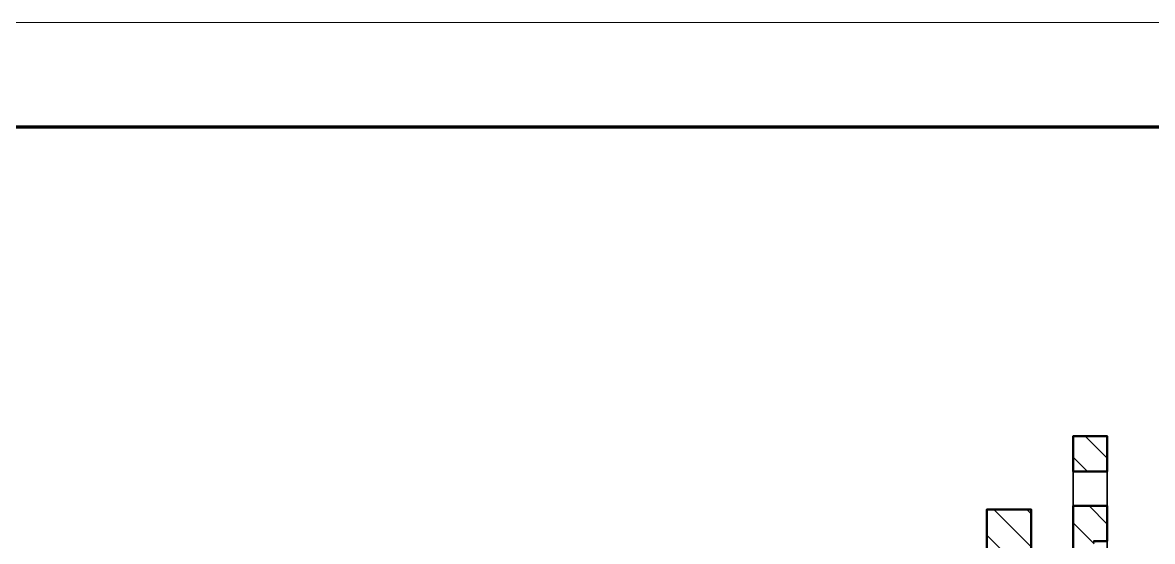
# Model space of a CAD drawing. Header units: millimetres. Extents: x 0 to 420, y 0 to 297.
# Drawn here: x 209.9 to 317.8, y 247.5 to 297 of the extents above; entities that cross this region are included whole.
import ezdxf

# ---------------------------------------------------------------- set-up
doc = ezdxf.new("R2010")
doc.units = ezdxf.units.MM
doc.header["$LTSCALE"] = 6
for name, color, linetype, lineweight in [('CORTE', 7, 'Continuous', 50), ('COTA', 7, 'Continuous', 18), ('HACHURA', 8, 'Continuous', 13), ('MOLDURA', 7, 'Continuous', 70), ('VISIVEL', 7, 'Continuous', 35)]:
    doc.layers.add(name, color=color, linetype=linetype, lineweight=lineweight)

msp = doc.modelspace()

# ---------------------------------------------------------------- hatches: boundary and pattern name
at = {"layer": 'HACHURA'}
h = msp.add_hatch(dxfattribs=at)
h.set_pattern_fill('ANSI31', scale=0.7, angle=90)
h.paths.add_polyline_path([(313.492, 197.5005), (310.25, 197.5005), (310.25, 197.5565), (310.25, 200.849), (310.522, 200.851), (313.5, 200.851), (313.5, 197.77), (313.5, 197.513), (313.5, 197.5005)])
h.paths.add_polyline_path([(310.25, 210.5005), (310.205, 210.5005), (309.75, 210.5005), (309.75, 210.5115), (309.75, 210.5255), (309.75, 210.547), (309.75, 210.7445), (309.75, 216.5), (308.1235, 216.5), (306.5, 216.5), (306.5, 210.7555), (306.5, 210.544), (306.5, 210.5345), (306.5, 210.5245), (306.5, 210.5005), (306.251, 210.5005), (306.25, 204.526), (306.25, 204.5005), (306.236, 204.5005), (302, 204.5005), (302, 204.6875), (302, 220.9995), (302.7055, 221.0005), (303.7815, 221.0005), (312.25, 221.0005), (312.25, 207.6535), (312.25, 207.5005), (312.2605, 207.5005), (313.5, 207.5005), (313.5, 206.967), (313.5, 206.9615), (313.5, 204.151), (311.175, 204.149), (310.25, 204.149), (310.25, 210.422)])
h.paths.add_polyline_path([(310.258, 257.4995), (310.25, 257.4995), (310.25, 257.482), (310.25, 257.4435), (310.25, 254.149), (311.175, 254.149), (313.5, 254.149), (313.5, 257.2325), (313.5, 257.461), (313.5, 257.4655), (313.5, 257.4995)])
h.paths.add_polyline_path([(313.5, 247.4995), (313.5, 250.7605), (313.5, 250.851), (310.522, 250.851), (310.25, 250.851), (310.25, 250.8225), (310.25, 244.5005), (310.211, 244.4995), (310.1645, 244.4995), (309.75, 244.4995), (309.75, 244.4755), (309.75, 244.4665), (309.75, 244.456), (309.75, 244.2445), (309.75, 238.5), (308.1265, 238.5), (306.5, 238.5), (306.5, 244.2555), (306.5, 244.4535), (306.5, 244.4745), (306.5, 244.4885), (306.5, 244.4995), (306.271, 244.4995), (306.25, 244.4995), (306.25, 250.474), (306.25, 250.4995), (302.014, 250.4995), (302, 250.4995), (302, 250.3125), (302, 234.0005), (310.8205, 233.9995), (312.25, 233.9995), (312.25, 247.3465), (312.25, 247.4995), (312.2585, 247.4995)])

# ---------------------------------------------------------------- linework, layer by layer
at = {"layer": 'CORTE'}
msp.add_lwpolyline([(310.258, 257.4995), (310.25, 257.4995), (310.25, 257.482), (310.25, 257.4435), (310.25, 254.149), (311.175, 254.149), (313.5, 254.149), (313.5, 257.2325), (313.5, 257.461), (313.5, 257.4655), (313.5, 257.4995)], close=True, dxfattribs=at)
for points in [[(306.25, 244.4995), (306.25, 250.474), (306.25, 250.4995), (302.014, 250.4995), (302, 250.4995), (302, 250.3125), (302, 234.0005)], [(312.25, 247.3465), (312.25, 247.4995), (312.2585, 247.4995), (313.5, 247.4995), (313.5, 250.7605), (313.5, 250.851), (310.522, 250.851), (310.25, 250.851), (310.25, 250.8225), (310.25, 244.5005)]]:
    msp.add_lwpolyline(points, dxfattribs=at)
at = {"layer": 'COTA'}
msp.add_lwpolyline([(0, 0), (420, 0), (420, 297), (0, 297)], close=True, dxfattribs=at)
at = {"layer": 'MOLDURA'}
msp.add_lwpolyline([(25, 10), (410, 10), (410, 287), (25, 287)], close=True, dxfattribs=at)
at = {"layer": 'VISIVEL'}
for p, q in [((310.25, 257.5), (313.5, 257.5)), ((310.25, 257.5), (310.25, 257.385)), ((310.25, 257.385), (310.25, 257.045)), ((310.25, 257.045), (310.25, 256.48)), ((313.5, 257.5), (313.5, 257.385)), ((313.5, 257.385), (313.5, 257.045)), ((313.5, 257.045), (313.5, 256.48)), ((310.25, 256.48), (310.25, 255.69)), ((313.5, 256.48), (313.5, 255.69)), ((310.25, 255.69), (310.25, 254.69)), ((310.25, 254.69), (310.25, 253.48)), ((313.5, 255.69), (313.5, 254.69)), ((313.5, 254.69), (313.5, 253.48)), ((310.25, 254.15), (313.5, 254.15)), ((310.25, 253.975), (310.25, 254.11)), ((310.25, 254.095), (310.25, 253.965)), ((310.25, 253.665), (310.25, 253.93)), ((310.25, 253.93), (310.25, 253.725)), ((310.25, 253.665), (310.25, 253.405)), ((313.5, 254.005), (313.5, 254.095)), ((313.5, 253.94), (313.5, 254.065)), ((313.5, 253.765), (313.5, 253.93)), ((313.5, 253.68), (313.5, 253.88)), ((313.5, 253.765), (313.5, 253.665)), ((313.5, 253.345), (313.5, 253.605)), ((310.25, 253.48), (310.25, 252.075)), ((310.25, 252.925), (310.25, 253.425)), ((310.25, 253.325), (310.25, 253.405)), ((310.25, 253.325), (310.25, 253.015)), ((310.25, 252.925), (310.25, 253.015)), ((310.25, 252.925), (310.25, 252.595)), ((310.25, 252.5), (310.25, 252.86)), ((310.25, 252.5), (310.25, 252.595)), ((310.25, 252.395), (310.25, 252.5)), ((310.25, 252.5), (310.25, 252.17)), ((313.5, 253.48), (313.5, 252.075)), ((313.5, 253.325), (313.5, 253.025)), ((313.5, 252.95), (313.5, 253.255)), ((313.5, 253.1), (313.5, 252.5)), ((313.5, 252.925), (313.5, 252.85)), ((313.5, 252.525), (313.5, 252.85)), ((313.5, 252.36), (313.5, 252.5)), ((313.5, 252.5), (313.5, 252.42)), ((310.25, 252.075), (310.25, 252.395)), ((310.25, 252.075), (310.25, 252.17)), ((310.25, 252.075), (310.25, 250.48)), ((310.25, 251.895), (310.25, 252.075)), ((310.25, 252.075), (310.25, 251.765)), ((310.25, 251.675), (310.25, 251.87)), ((310.25, 251.675), (310.25, 251.765)), ((310.25, 251.335), (310.25, 251.675)), ((310.25, 251.675), (310.25, 251.41)), ((310.25, 251.335), (310.25, 251.41)), ((313.5, 252.095), (313.5, 252.42)), ((313.5, 252.36), (313.5, 252.075)), ((313.5, 252.075), (313.5, 250.48)), ((313.5, 251.695), (313.5, 252)), ((313.5, 251.335), (313.5, 251.675)), ((313.5, 251.35), (313.5, 251.615)), ((306.25, 250.5), (302, 250.5)), ((302, 250.41), (302, 250.5)), ((302, 250.15), (302, 250.41)), ((306.25, 250.41), (306.25, 250.5)), ((306.25, 250.15), (306.25, 250.41)), ((310.25, 251.335), (310.25, 251.07)), ((310.25, 251.335), (310.25, 251.13)), ((310.25, 251.07), (310.25, 250.945)), ((310.25, 251.035), (310.25, 250.905)), ((310.25, 250.85), (313.5, 250.85)), ((310.25, 250.48), (310.25, 248.715)), ((313.5, 251.31), (313.5, 251.07)), ((313.5, 251.085), (313.5, 251.285)), ((313.5, 251.07), (313.5, 250.795)), ((313.5, 250.915), (313.5, 251.04)), ((313.5, 248.715), (313.5, 250.48)), ((302, 249.715), (302, 250.15)), ((302, 249.115), (302, 249.715)), ((306.25, 250.15), (306.25, 249.715)), ((306.25, 249.715), (306.25, 249.115)), ((302, 248.345), (302, 249.115)), ((302, 247.42), (302, 248.345)), ((306.25, 248.345), (306.25, 249.115)), ((306.25, 247.42), (306.25, 248.345)), ((310.25, 246.785), (310.25, 248.715)), ((313.5, 246.785), (313.5, 248.715)), ((312.25, 247.425), (312.25, 247.5)), ((313.5, 247.5), (312.25, 247.5))]:
    msp.add_line(p, q, dxfattribs=at)

doc.saveas('drawing.dxf')
